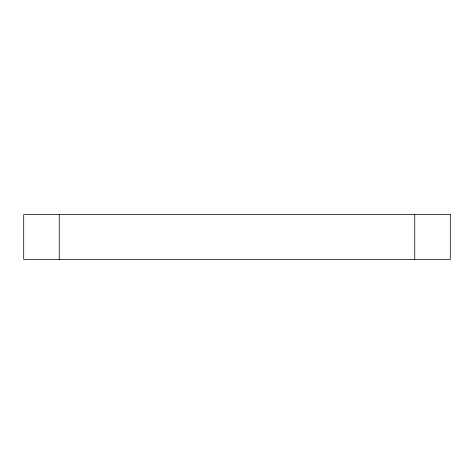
<?xml version="1.0" encoding="UTF-8"?>
<svg xmlns="http://www.w3.org/2000/svg" width="474" height="474" viewBox="0 0 474 474"><rect width="100%" height="100%" fill="white"/><g stroke="black" fill="none" stroke-linecap="round" stroke-linejoin="round"><path stroke-width="0.71" d="M414.75 214.603L414.75 259.397M59.25 214.603L59.25 259.397M450.3 214.603L23.7 214.603L23.7 259.397L450.3 259.397L450.3 214.603"/></g></svg>
